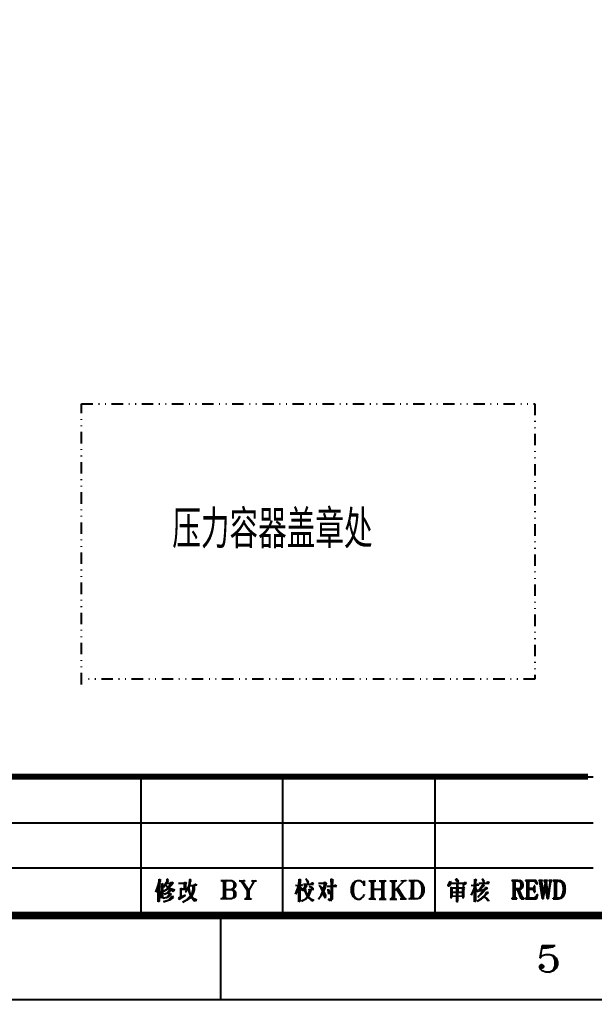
# Model space of a CAD drawing. Extents: x 0 to 594, y 0 to 841.
# Drawn here: x 327.6 to 402.9, y 0 to 128.5 of the extents above; entities that cross this region are included whole.
import ezdxf

# ---------------------------------------------------------------- set-up
doc = ezdxf.new("R2010")
doc.units = 0
doc.header["$LTSCALE"] = 3
doc.header["$MEASUREMENT"] = 0
doc.linetypes.add('DIVIDE', pattern=[1.25, 0.5, -0.25, 0, -0.25, 0, -0.25])
doc.layers.get('0').update_dxf_attribs({"linetype": 'CONTINUOUS'})
doc.layers.add('6', color=6, linetype='DIVIDE')
doc.layers.add('BORDER', color=7, linetype='CONTINUOUS')
doc.styles.add('HZTXT', font='romans', dxfattribs={"width": 0.75, "bigfont": 'HZTXT'})

msp = doc.modelspace()

# ---------------------------------------------------------------- linework, layer by layer
at = {"layer": '6'}
for p, q in [((335.734, 78.099), (395.146, 78.099)), ((335.734, 41.298), (335.734, 78.099)), ((395.146, 78.099), (395.146, 41.992)), ((395.146, 41.992), (336.081, 41.992))]:
    msp.add_line(p, q, dxfattribs=at)
at = {"layer": 'BORDER', "color": 122}
for p, q in [((225.319, 29.47), (402.1, 29.47)), ((402.1, 29.428), (225.997, 29.428)), ((225.997, 29.174), (402.354, 29.174)), ((402.1, 29.174), (225.997, 29.174)), ((225.997, 29.174), (402.1, 29.174)), ((225.997, 29.174), (402.1, 29.174)), ((402.1, 29.174), (225.997, 29.174)), ((225.997, 29.174), (402.777, 29.174)), ((402.1, 28.919), (225.997, 28.919)), ((343.554, 11.177), (343.554, 29.47)), ((362.1, 11), (362.1, 29.47)), ((382.1, 11), (382.1, 29.47)), ((225.997, 23.161), (402.777, 23.161)), ((402.777, 17.19), (225.997, 17.19)), ((345.79, 14.939), (345.917, 15.504)), ((345.917, 15.504), (345.904, 15.781)), ((345.904, 15.781), (346.142, 15.596)), ((346.012, 15.498), (345.914, 14.942)), ((346.142, 15.596), (346.012, 15.498)), ((346.917, 15.494), (346.798, 15.244)), ((346.933, 15.779), (346.917, 15.494)), ((346.922, 15.246), (347.041, 15.497)), ((347.133, 15.615), (346.933, 15.779)), ((347.041, 15.497), (347.133, 15.615)), ((349.906, 15.619), (349.81, 14.939)), ((349.925, 15.78), (349.906, 15.619)), ((350.125, 15.616), (349.925, 15.78)), ((349.934, 14.941), (350.032, 15.498)), ((350.032, 15.498), (350.125, 15.616)), ((354, 15.576), (355.371, 15.574)), ((354.095, 15.57), (354.345, 15.451)), ((354.219, 15.573), (354.347, 15.327)), ((354.343, 15.575), (354.339, 13.175)), ((354.345, 15.451), (354.353, 15.422)), ((354.44, 15.446), (354.468, 13.272)), ((354.562, 15.572), (354.558, 13.172)), ((354.78, 15.569), (354.564, 15.448)), ((354.564, 15.448), (354.572, 15.419)), ((354.686, 15.575), (354.566, 15.324)), ((355.371, 15.574), (355.717, 15.449)), ((355.371, 15.574), (355.593, 15.447)), ((355.593, 15.447), (355.714, 15.23)), ((355.717, 15.449), (355.806, 15.349)), ((356.4, 15.572), (357.181, 15.566)), ((356.495, 15.567), (356.745, 15.448)), ((356.619, 15.569), (357.424, 14.323)), ((356.743, 15.572), (357.519, 14.318)), ((356.745, 15.448), (356.753, 15.419)), ((356.838, 15.566), (357.643, 14.32)), ((357.086, 15.571), (356.84, 15.442)), ((356.84, 15.442), (356.848, 15.413)), ((357.181, 15.566), (357.189, 15.537)), ((358.336, 15.443), (357.643, 14.32)), ((357.991, 15.567), (358.677, 15.566)), ((358.115, 15.57), (358.336, 15.443)), ((358.553, 15.564), (358.336, 15.443)), ((358.336, 15.443), (358.344, 15.414)), ((358.336, 15.443), (358.344, 15.414)), ((358.677, 15.566), (358.684, 15.537)), ((364.234, 14.954), (364.261, 15.771)), ((364.261, 15.771), (364.49, 15.615)), ((364.369, 15.489), (364.358, 14.956)), ((364.49, 15.615), (364.369, 15.489)), ((365.456, 15.503), (365.129, 15.789)), ((365.129, 15.789), (365.371, 15.356)), ((365.466, 15.35), (365.456, 15.503)), ((368.475, 14.826), (368.463, 15.789)), ((368.463, 15.789), (368.7, 15.604)), ((368.608, 15.485), (368.599, 14.828)), ((368.7, 15.604), (368.608, 15.485)), ((371.549, 15.441), (371.327, 15.225)), ((371.673, 15.444), (371.425, 15.096)), ((371.89, 15.565), (371.549, 15.441)), ((371.89, 15.565), (371.673, 15.444)), ((372.232, 15.564), (371.89, 15.565)), ((372.446, 15.466), (372.232, 15.564)), ((372.699, 15.223), (372.446, 15.466)), ((372.699, 15.223), (372.794, 15.561)), ((372.794, 15.561), (372.793, 14.875)), ((373.385, 15.565), (374.29, 15.561)), ((373.48, 15.56), (373.723, 15.47)), ((373.604, 15.562), (373.725, 15.346)), ((373.723, 15.47), (373.731, 15.44)), ((373.728, 15.564), (373.724, 13.164)), ((373.818, 15.464), (373.817, 13.283)), ((374.166, 15.559), (373.942, 15.467)), ((373.942, 15.467), (373.949, 15.438)), ((373.947, 15.562), (373.943, 13.161)), ((374.071, 15.564), (373.944, 15.343)), ((374.29, 15.561), (374.298, 15.532)), ((374.757, 15.563), (375.662, 15.559)), ((374.852, 15.557), (375.094, 15.467)), ((374.976, 15.56), (375.097, 15.343)), ((375.094, 15.467), (375.102, 15.438)), ((375.1, 15.562), (375.096, 13.162)), ((375.189, 15.462), (375.189, 13.281)), ((375.538, 15.556), (375.313, 15.464)), ((375.313, 15.464), (375.321, 15.435)), ((375.319, 15.559), (375.315, 13.159)), ((375.443, 15.562), (375.316, 15.34)), ((375.662, 15.559), (375.669, 15.53)), ((376.129, 15.561), (377.033, 15.557)), ((376.223, 15.555), (376.466, 15.465)), ((376.347, 15.558), (376.468, 15.341)), ((376.466, 15.465), (376.474, 15.436)), ((376.471, 15.56), (376.468, 13.16)), ((376.561, 15.46), (376.56, 13.278)), ((376.909, 15.554), (376.685, 15.462)), ((376.685, 15.462), (376.693, 15.433)), ((376.814, 15.56), (376.687, 15.338)), ((376.69, 15.557), (376.687, 13.157)), ((377.933, 15.458), (376.688, 14.186)), ((377.033, 15.557), (377.041, 15.528)), ((377.595, 15.553), (378.273, 15.581)), ((377.843, 15.558), (377.933, 15.458)), ((378.178, 15.587), (377.933, 15.458)), ((377.933, 15.458), (377.941, 15.429)), ((377.933, 15.458), (377.941, 15.429)), ((378.273, 15.581), (378.281, 15.552)), ((378.616, 15.581), (379.769, 15.582)), ((378.74, 15.583), (378.961, 15.456)), ((378.864, 15.586), (378.964, 15.332)), ((378.959, 15.58), (378.955, 13.18)), ((378.961, 15.456), (378.969, 15.427)), ((379.085, 15.459), (379.085, 13.277)), ((379.207, 15.585), (379.203, 13.185)), ((379.426, 15.582), (379.209, 15.461)), ((379.209, 15.461), (379.217, 15.432)), ((379.302, 15.58), (379.212, 15.337)), ((379.769, 15.582), (380.114, 15.457)), ((379.769, 15.582), (379.99, 15.455)), ((379.99, 15.455), (380.238, 15.117)), ((380.114, 15.457), (380.33, 15.235)), ((383.801, 14.961), (384.031, 15.491)), ((384.031, 15.491), (384.131, 15.237)), ((384.792, 15.79), (384.916, 15.793)), ((384.899, 15.508), (384.792, 15.79)), ((385.034, 15.357), (384.899, 15.508)), ((384.916, 15.793), (385.147, 15.513)), ((385.147, 15.513), (385.034, 15.357)), ((385.147, 15.513), (385.155, 15.484)), ((387.238, 14.584), (387.258, 15.773)), ((387.258, 15.773), (387.487, 15.617)), ((387.366, 15.491), (387.354, 14.958)), ((387.487, 15.617), (387.366, 15.491)), ((388.481, 15.513), (388.25, 15.793)), ((388.25, 15.793), (388.365, 15.482)), ((388.365, 15.482), (388.463, 15.352)), ((388.463, 15.352), (388.481, 15.513)), ((392.929, 15.612), (392.136, 15.612)), ((392.136, 15.528), (392.929, 15.612)), ((392.136, 15.528), (392.929, 15.612)), ((392.136, 15.612), (392.136, 15.528)), ((393.096, 15.601), (392.136, 15.528)), ((392.136, 15.528), (393.096, 15.601)), ((393.244, 15.57), (392.136, 15.528)), ((393.244, 15.57), (392.136, 15.528)), ((392.136, 15.528), (392.842, 15.528)), ((392.689, 15.528), (392.22, 15.528)), ((392.22, 15.528), (392.304, 15.497)), ((392.304, 15.497), (392.689, 15.528)), ((392.304, 15.497), (392.689, 15.528)), ((392.588, 15.497), (392.304, 15.497)), ((392.304, 15.497), (392.56, 15.414)), ((392.588, 15.497), (392.304, 15.497)), ((392.304, 15.497), (392.56, 15.414)), ((392.334, 15.414), (392.304, 15.497)), ((392.56, 15.414), (392.588, 15.497)), ((392.689, 15.528), (392.588, 15.497)), ((393.244, 15.57), (392.842, 15.528)), ((392.842, 15.528), (393.244, 15.57)), ((392.842, 15.528), (393.369, 15.514)), ((393.369, 15.514), (392.842, 15.528)), ((392.842, 15.528), (392.979, 15.517)), ((392.929, 15.612), (393.096, 15.601)), ((392.979, 15.517), (393.369, 15.514)), ((393.118, 15.475), (392.979, 15.517)), ((392.979, 15.517), (393.369, 15.514)), ((393.096, 15.601), (393.244, 15.57)), ((393.369, 15.514), (393.118, 15.475)), ((393.369, 15.514), (393.118, 15.475)), ((393.118, 15.475), (393.439, 15.47)), ((393.227, 15.4), (393.118, 15.475)), ((393.118, 15.475), (393.439, 15.47)), ((393.439, 15.47), (393.227, 15.4)), ((393.439, 15.47), (393.227, 15.4)), ((393.369, 15.514), (393.244, 15.57)), ((393.439, 15.47), (393.369, 15.514)), ((393.529, 15.369), (393.439, 15.47)), ((393.933, 15.612), (393.933, 15.528)), ((395.322, 15.612), (393.933, 15.612)), ((393.933, 15.528), (395.322, 15.612)), ((395.322, 15.612), (393.933, 15.528)), ((393.933, 15.528), (394.006, 15.528)), ((395.322, 15.612), (394.006, 15.528)), ((394.006, 15.528), (395.322, 15.612)), ((394.006, 15.528), (394.485, 15.528)), ((394.103, 15.497), (394.006, 15.528)), ((394.006, 15.528), (394.485, 15.528)), ((394.485, 15.528), (394.103, 15.497)), ((394.485, 15.528), (394.103, 15.497)), ((394.103, 15.497), (394.402, 15.497)), ((394.131, 15.414), (394.103, 15.497)), ((394.103, 15.497), (394.402, 15.497)), ((394.402, 15.497), (394.131, 15.414)), ((394.131, 15.414), (394.402, 15.497)), ((394.402, 15.497), (394.36, 15.414)), ((394.402, 15.497), (394.485, 15.528)), ((395.322, 15.612), (394.485, 15.528)), ((394.485, 15.528), (395.322, 15.612)), ((394.485, 15.528), (394.884, 15.528)), ((395.322, 15.612), (394.884, 15.528)), ((394.884, 15.528), (395.322, 15.612)), ((394.884, 15.528), (394.893, 15.525)), ((395.322, 15.612), (394.893, 15.525)), ((394.893, 15.525), (395.322, 15.612)), ((394.893, 15.525), (395.035, 15.5)), ((395.322, 15.612), (395.035, 15.5)), ((395.035, 15.5), (395.322, 15.612)), ((395.035, 15.5), (395.166, 15.428)), ((395.322, 15.612), (395.166, 15.428)), ((395.166, 15.428), (395.322, 15.612)), ((395.166, 15.428), (395.479, 15.129)), ((395.479, 15.129), (395.166, 15.428)), ((395.166, 15.428), (395.233, 15.361)), ((395.479, 15.129), (395.322, 15.612)), ((396.159, 15.612), (395.663, 15.612)), ((395.663, 15.528), (396.159, 15.612)), ((396.159, 15.612), (395.663, 15.528)), ((395.663, 15.612), (395.663, 15.528)), ((395.663, 15.528), (395.718, 15.528)), ((396.159, 15.612), (395.718, 15.528)), ((395.718, 15.528), (396.159, 15.612)), ((395.718, 15.528), (396.159, 15.528)), ((395.718, 15.528), (396.115, 15.528)), ((396.115, 15.528), (395.718, 15.528)), ((395.718, 15.528), (396.159, 15.528)), ((395.791, 15.497), (395.718, 15.528)), ((396.115, 15.528), (395.791, 15.497)), ((396.115, 15.528), (395.791, 15.497)), ((395.791, 15.497), (396.031, 15.497)), ((395.791, 15.497), (396.031, 15.497)), ((395.805, 15.414), (395.791, 15.497)), ((396.031, 15.497), (395.805, 15.414)), ((396.031, 15.497), (395.805, 15.414)), ((396.003, 15.414), (396.031, 15.497)), ((396.031, 15.497), (396.115, 15.528)), ((396.159, 15.528), (396.115, 15.528)), ((396.159, 15.528), (396.159, 15.612)), ((396.313, 15.612), (396.313, 15.528)), ((396.795, 15.612), (396.313, 15.612)), ((396.313, 15.528), (396.795, 15.612)), ((396.795, 15.612), (396.313, 15.528)), ((396.313, 15.528), (396.357, 15.528)), ((396.795, 15.612), (396.357, 15.528)), ((396.357, 15.528), (396.795, 15.612)), ((396.357, 15.528), (396.795, 15.528)), ((396.427, 15.497), (396.357, 15.528)), ((396.357, 15.528), (396.753, 15.528)), ((396.753, 15.528), (396.357, 15.528)), ((396.357, 15.528), (396.795, 15.528)), ((396.753, 15.528), (396.427, 15.497)), ((396.753, 15.528), (396.427, 15.497)), ((396.427, 15.497), (396.681, 15.497)), ((396.455, 15.414), (396.427, 15.497)), ((396.427, 15.497), (396.681, 15.497)), ((396.681, 15.497), (396.455, 15.414)), ((396.455, 15.414), (396.681, 15.497)), ((396.681, 15.497), (396.653, 15.414)), ((396.681, 15.497), (396.753, 15.528)), ((396.795, 15.528), (396.753, 15.528)), ((396.795, 15.528), (396.795, 15.612)), ((397.42, 15.612), (396.993, 15.612)), ((396.993, 15.528), (397.42, 15.612)), ((397.42, 15.612), (396.993, 15.528)), ((396.993, 15.612), (396.993, 15.528)), ((396.993, 15.528), (397.035, 15.528)), ((397.42, 15.612), (397.035, 15.528)), ((397.035, 15.528), (397.42, 15.612)), ((397.035, 15.528), (397.42, 15.528)), ((397.035, 15.528), (397.362, 15.528)), ((397.362, 15.528), (397.035, 15.528)), ((397.035, 15.528), (397.42, 15.528)), ((397.122, 15.497), (397.035, 15.528)), ((397.362, 15.528), (397.122, 15.497)), ((397.362, 15.528), (397.122, 15.497)), ((397.122, 15.497), (397.306, 15.497)), ((397.122, 15.497), (397.306, 15.497)), ((397.15, 15.386), (397.122, 15.497)), ((397.306, 15.497), (397.15, 15.386)), ((397.15, 15.386), (397.306, 15.497)), ((397.306, 15.497), (397.25, 15.4)), ((397.306, 15.497), (397.362, 15.528)), ((397.42, 15.528), (397.362, 15.528)), ((397.42, 15.528), (397.42, 15.612)), ((397.546, 15.612), (397.546, 15.528)), ((398.185, 15.612), (397.546, 15.612)), ((397.546, 15.528), (398.185, 15.612)), ((397.546, 15.528), (398.185, 15.612)), ((398.341, 15.601), (397.546, 15.528)), ((397.546, 15.528), (398.341, 15.601)), ((398.486, 15.57), (397.546, 15.528)), ((398.486, 15.57), (397.546, 15.528)), ((397.546, 15.528), (398.171, 15.528)), ((397.632, 15.528), (397.716, 15.497)), ((398.171, 15.528), (397.632, 15.528)), ((397.716, 15.497), (398.171, 15.528)), ((397.716, 15.497), (398.171, 15.528)), ((398.028, 15.497), (397.716, 15.497)), ((397.716, 15.497), (397.973, 15.414)), ((398.028, 15.497), (397.716, 15.497)), ((397.973, 15.414), (397.716, 15.497)), ((397.716, 15.497), (397.744, 15.414)), ((397.973, 15.414), (398.028, 15.497)), ((398.171, 15.528), (398.028, 15.497)), ((398.486, 15.57), (398.171, 15.528)), ((398.171, 15.528), (398.486, 15.57)), ((398.171, 15.528), (398.187, 15.525)), ((398.185, 15.612), (398.341, 15.601)), ((398.486, 15.57), (398.187, 15.525)), ((398.187, 15.525), (398.486, 15.57)), ((398.187, 15.525), (398.617, 15.52)), ((398.187, 15.525), (398.617, 15.52)), ((398.341, 15.509), (398.187, 15.525)), ((398.341, 15.601), (398.486, 15.57)), ((398.617, 15.52), (398.341, 15.509)), ((398.617, 15.52), (398.341, 15.509)), ((398.341, 15.509), (398.74, 15.447)), ((398.74, 15.447), (398.341, 15.509)), ((398.341, 15.509), (398.478, 15.464)), ((398.478, 15.464), (398.74, 15.447)), ((398.595, 15.389), (398.478, 15.464)), ((398.478, 15.464), (398.74, 15.447)), ((398.617, 15.52), (398.486, 15.57)), ((398.74, 15.447), (398.595, 15.389)), ((398.74, 15.447), (398.595, 15.389)), ((398.74, 15.447), (398.617, 15.52)), ((398.851, 15.355), (398.74, 15.447)), ((345.914, 14.942), (345.472, 14.043)), ((345.472, 14.043), (345.79, 14.939)), ((345.781, 12.787), (345.79, 14.939)), ((345.79, 14.939), (346.04, 14.82)), ((345.79, 14.939), (345.798, 14.91)), ((346.04, 14.82), (345.911, 14.723)), ((345.911, 14.723), (345.911, 12.884)), ((346.238, 13.285), (346.244, 15.218)), ((346.244, 15.218), (346.457, 15.12)), ((346.244, 15.218), (346.252, 15.189)), ((346.457, 15.12), (346.352, 14.936)), ((346.352, 14.936), (346.368, 13.382)), ((346.469, 14.158), (347.045, 14.563)), ((347.14, 14.558), (346.469, 14.158)), ((346.473, 14.719), (346.922, 15.246)), ((346.798, 15.244), (346.473, 14.719)), ((347.264, 14.56), (346.819, 14.938)), ((346.819, 14.938), (347.14, 14.558)), ((346.922, 15.246), (347.36, 15.24)), ((346.933, 13.941), (347.261, 14.341)), ((347.366, 14.183), (347.028, 13.935)), ((347.045, 14.563), (347.484, 15.243)), ((347.732, 15.248), (347.14, 14.558)), ((347.14, 14.558), (347.575, 14.333)), ((347.261, 14.341), (347.366, 14.183)), ((347.261, 14.341), (347.269, 14.312)), ((347.572, 14.457), (347.264, 14.56)), ((347.36, 15.24), (347.489, 15.338)), ((347.484, 15.243), (347.36, 15.24)), ((347.36, 15.24), (347.368, 15.211)), ((347.489, 15.338), (347.576, 15.361)), ((347.947, 14.34), (347.572, 14.457)), ((347.575, 14.333), (347.717, 14.153)), ((347.576, 15.361), (347.732, 15.248)), ((347.717, 14.153), (347.947, 14.34)), ((348.454, 15.226), (349.14, 15.225)), ((348.791, 14.444), (348.693, 14.574)), ((348.693, 14.574), (348.702, 13.392)), ((349.229, 14.438), (348.791, 14.444)), ((348.797, 13.386), (348.791, 14.444)), ((348.791, 14.444), (349.229, 14.438)), ((349.14, 15.225), (349.233, 15.343)), ((349.235, 15.219), (349.14, 15.225)), ((349.14, 15.225), (349.148, 15.195)), ((349.353, 14.441), (349.223, 14.343)), ((349.223, 14.343), (349.229, 14.438)), ((349.229, 14.438), (349.235, 15.219)), ((349.233, 15.343), (349.357, 15.346)), ((349.354, 15.127), (349.353, 14.441)), ((349.483, 15.224), (349.354, 15.127)), ((349.357, 15.346), (349.483, 15.224)), ((349.81, 14.939), (349.368, 14.04)), ((349.368, 14.04), (349.725, 14.448)), ((349.725, 14.448), (349.934, 14.941)), ((349.82, 14.443), (349.803, 14.158)), ((349.803, 14.158), (349.935, 13.788)), ((349.922, 14.065), (349.804, 14.844)), ((349.804, 14.844), (349.82, 14.443)), ((349.934, 14.941), (350.496, 14.938)), ((350.238, 13.933), (350.374, 14.468)), ((350.5, 14.347), (350.362, 13.935)), ((350.374, 14.468), (350.372, 14.935)), ((350.372, 14.935), (350.38, 14.906)), ((350.496, 14.938), (350.572, 15.114)), ((350.831, 14.966), (350.496, 14.938)), ((350.496, 14.938), (350.5, 14.347)), ((350.572, 15.114), (350.725, 15.125)), ((350.725, 15.125), (350.831, 14.966)), ((354.347, 15.327), (354.355, 15.298)), ((354.562, 14.42), (355.372, 14.421)), ((354.566, 15.324), (354.574, 15.295)), ((355.713, 14.545), (355.372, 14.421)), ((355.589, 14.542), (355.372, 14.421)), ((355.372, 14.421), (355.38, 14.392)), ((355.372, 14.421), (355.38, 14.392)), ((355.372, 14.421), (355.71, 14.326)), ((355.372, 14.421), (355.586, 14.323)), ((355.586, 14.323), (355.715, 14.078)), ((355.716, 14.763), (355.589, 14.542)), ((355.808, 14.882), (355.71, 14.669)), ((355.71, 14.669), (355.718, 14.64)), ((355.71, 14.326), (355.807, 14.196)), ((355.712, 14.202), (355.804, 13.977)), ((355.805, 14.663), (355.713, 14.545)), ((355.714, 15.23), (355.716, 14.763)), ((355.719, 15.325), (355.811, 15.101)), ((355.932, 14.884), (355.805, 14.663)), ((355.806, 15.349), (355.935, 15.103)), ((355.807, 14.196), (355.928, 13.98)), ((355.811, 15.101), (355.808, 14.882)), ((355.935, 15.103), (355.932, 14.884)), ((357.424, 14.323), (357.425, 13.17)), ((357.519, 14.318), (357.547, 13.297)), ((357.643, 14.32), (357.644, 13.167)), ((357.643, 14.32), (357.651, 14.291)), ((363.796, 14.96), (364.234, 14.954)), ((363.797, 13.807), (364.234, 14.954)), ((364.238, 14.706), (363.797, 13.807)), ((364.233, 12.772), (364.234, 14.954)), ((364.234, 14.954), (364.238, 14.706)), ((364.234, 14.954), (364.241, 14.925)), ((364.362, 14.708), (364.354, 12.899)), ((364.358, 14.956), (364.482, 14.959)), ((364.7, 14.956), (364.358, 14.956)), ((364.358, 14.956), (364.362, 14.708)), ((364.362, 14.708), (364.681, 14.452)), ((364.589, 14.333), (364.362, 14.708)), ((364.482, 14.959), (364.566, 15.106)), ((364.566, 15.106), (364.7, 14.956)), ((364.681, 14.452), (364.589, 14.333)), ((365.051, 14.583), (364.694, 14.175)), ((364.694, 14.175), (364.898, 14.573)), ((364.814, 15.111), (366.149, 15.13)), ((364.898, 14.573), (365.046, 14.831)), ((365.037, 14.174), (365.051, 14.583)), ((365.373, 13.393), (365.037, 14.174)), ((365.043, 14.955), (365.265, 14.828)), ((365.046, 14.831), (365.043, 14.955)), ((365.043, 14.955), (365.051, 14.926)), ((365.265, 14.828), (365.051, 14.583)), ((365.051, 14.583), (365.134, 14.045)), ((365.371, 15.356), (365.374, 15.232)), ((365.374, 15.232), (365.466, 15.35)), ((365.374, 15.232), (365.381, 15.203)), ((365.392, 13.554), (365.599, 14.171)), ((365.723, 14.173), (365.487, 13.548)), ((365.579, 14.82), (365.703, 14.822)), ((365.821, 14.73), (365.579, 14.82)), ((365.579, 14.82), (365.587, 14.791)), ((365.599, 14.171), (365.586, 14.448)), ((365.586, 14.448), (365.836, 14.329)), ((365.703, 14.822), (365.916, 14.724)), ((365.836, 14.329), (365.723, 14.173)), ((366.055, 14.326), (365.821, 14.73)), ((365.935, 15.228), (365.843, 15.11)), ((365.843, 15.11), (365.851, 15.08)), ((365.916, 14.724), (366.05, 14.574)), ((366.059, 15.231), (365.935, 15.228)), ((366.05, 14.574), (366.055, 14.326)), ((366.149, 15.13), (366.059, 15.231)), ((366.803, 15.245), (367.489, 15.244)), ((366.882, 14.955), (367.135, 14.712)), ((367.137, 14.588), (366.882, 14.955)), ((366.882, 14.955), (366.89, 14.926)), ((367.133, 13.683), (367.371, 14.184)), ((367.135, 14.712), (367.361, 14.337)), ((367.578, 14.458), (367.136, 13.559)), ((367.371, 14.184), (367.137, 14.588)), ((367.361, 14.337), (367.566, 13.925)), ((367.371, 14.184), (367.568, 14.954)), ((367.474, 13.807), (367.371, 14.184)), ((367.489, 15.244), (367.582, 15.363)), ((367.584, 15.239), (367.489, 15.244)), ((367.489, 15.244), (367.497, 15.215)), ((367.568, 14.954), (367.584, 15.239)), ((367.694, 14.832), (367.578, 14.458)), ((367.582, 15.363), (367.677, 15.357)), ((367.677, 15.357), (367.803, 15.236)), ((367.803, 15.236), (367.694, 14.832)), ((367.913, 14.829), (368.475, 14.826)), ((368.044, 14.46), (368.25, 14.048)), ((368.047, 14.336), (368.044, 14.46)), ((368.044, 14.46), (368.052, 14.431)), ((368.131, 13.798), (368.047, 14.336)), ((368.457, 13.169), (368.475, 14.826)), ((368.475, 14.826), (368.483, 14.797)), ((368.599, 14.828), (368.589, 13.143)), ((368.599, 14.828), (369.161, 14.825)), ((368.818, 14.825), (368.599, 14.828)), ((368.91, 14.944), (368.818, 14.825)), ((369.063, 14.954), (368.91, 14.944)), ((369.161, 14.825), (369.063, 14.954)), ((371.2, 15.004), (371.076, 14.658)), ((371.076, 14.658), (371.08, 14.068)), ((371.327, 15.225), (371.2, 15.004)), ((371.324, 15.006), (371.2, 14.661)), ((371.2, 14.661), (371.204, 14.07)), ((371.422, 15.22), (371.324, 15.006)), ((371.425, 15.096), (371.324, 14.663)), ((371.324, 14.663), (371.328, 14.072)), ((372.793, 14.875), (372.699, 15.223)), ((373.725, 15.346), (373.733, 15.317)), ((373.94, 14.438), (375.093, 14.439)), ((373.944, 15.343), (373.952, 15.314)), ((375.093, 14.439), (375.101, 14.41)), ((375.097, 15.343), (375.105, 15.314)), ((375.316, 15.34), (375.324, 15.311)), ((376.468, 15.341), (376.476, 15.312)), ((376.687, 15.338), (376.695, 15.309)), ((376.688, 14.186), (376.696, 14.157)), ((377.026, 14.433), (377.832, 13.187)), ((377.15, 14.436), (377.927, 13.181)), ((377.153, 14.655), (378.051, 13.184)), ((378.964, 15.332), (378.972, 15.303)), ((379.212, 15.337), (379.22, 15.308)), ((380.235, 15.241), (380.335, 14.987)), ((380.238, 15.117), (380.334, 14.644)), ((380.33, 15.235), (380.459, 14.99)), ((380.334, 14.644), (380.331, 14.083)), ((380.335, 14.987), (380.458, 14.647)), ((380.458, 14.647), (380.455, 14.085)), ((380.459, 14.99), (380.582, 14.649)), ((380.582, 14.649), (380.579, 14.087)), ((383.804, 14.837), (383.801, 14.961)), ((383.898, 14.832), (383.804, 14.837)), ((384.02, 14.958), (383.898, 14.832)), ((384.131, 15.237), (384.02, 14.958)), ((384.246, 14.583), (384.12, 14.705)), ((384.12, 14.705), (384.134, 13.275)), ((384.131, 15.237), (385.817, 15.227)), ((384.246, 14.583), (384.245, 13.554)), ((384.903, 14.574), (384.246, 14.583)), ((384.903, 14.574), (384.894, 13.574)), ((384.907, 15.136), (384.903, 14.574)), ((384.921, 14.049), (384.903, 14.574)), ((385.049, 14.956), (384.907, 15.136)), ((385.056, 14.585), (385.045, 14.052)), ((385.144, 14.951), (385.049, 14.956)), ((385.051, 14.832), (385.144, 14.951)), ((385.056, 14.585), (385.051, 14.832)), ((385.055, 13.556), (385.056, 14.585)), ((385.589, 14.573), (385.056, 14.585)), ((385.703, 14.729), (385.589, 14.573)), ((385.713, 14.576), (385.589, 14.573)), ((385.589, 14.573), (385.597, 14.544)), ((385.827, 14.731), (385.703, 14.729)), ((385.703, 13.576), (385.713, 14.576)), ((386.16, 15.226), (385.706, 14.948)), ((385.706, 14.948), (385.912, 15.222)), ((385.817, 15.227), (385.909, 15.346)), ((385.912, 15.222), (385.817, 15.227)), ((385.817, 15.227), (385.825, 15.198)), ((385.817, 13.388), (385.839, 14.454)), ((385.932, 14.573), (385.827, 14.731)), ((385.839, 14.454), (385.932, 14.573)), ((385.909, 15.346), (386.062, 15.356)), ((386.062, 15.356), (386.16, 15.226)), ((386.792, 14.962), (387.23, 14.956)), ((387.034, 14.186), (386.796, 13.685)), ((387.235, 14.708), (387.034, 14.186)), ((387.036, 14.062), (387.238, 14.584)), ((387.23, 14.956), (387.235, 14.708)), ((387.23, 12.774), (387.23, 14.956)), ((387.23, 14.956), (387.238, 14.927)), ((387.362, 14.586), (387.351, 12.901)), ((387.354, 14.958), (387.478, 14.961)), ((387.821, 14.96), (387.354, 14.958)), ((387.354, 14.958), (387.362, 14.586)), ((387.362, 14.586), (387.691, 14.177)), ((387.567, 14.174), (387.362, 14.586)), ((387.478, 14.961), (387.563, 15.108)), ((387.563, 15.108), (387.687, 15.111)), ((387.693, 14.053), (387.567, 14.174)), ((387.684, 13.396), (388.453, 14.353)), ((387.687, 15.111), (387.821, 14.96)), ((387.691, 14.177), (387.693, 14.053)), ((387.804, 14.332), (388.373, 15.11)), ((387.91, 14.174), (387.804, 14.332)), ((387.808, 15.237), (389.151, 15.227)), ((388.478, 14.951), (387.899, 14.327)), ((387.899, 14.327), (388.453, 14.353)), ((388.453, 14.353), (387.91, 14.174)), ((388.707, 14.452), (388.257, 13.925)), ((388.373, 15.11), (388.478, 14.951)), ((388.373, 15.11), (388.381, 15.081)), ((388.453, 14.353), (388.704, 14.576)), ((388.463, 15.352), (388.471, 15.323)), ((388.704, 14.576), (388.694, 14.729)), ((388.694, 14.729), (388.923, 14.573)), ((388.923, 14.573), (388.707, 14.452)), ((388.93, 15.354), (388.837, 15.236)), ((388.837, 15.236), (388.845, 15.207)), ((389.054, 15.357), (388.93, 15.354)), ((389.151, 15.227), (389.054, 15.357)), ((392.56, 15.414), (392.334, 15.414)), ((392.334, 15.414), (392.56, 14.493)), ((392.56, 15.414), (392.334, 15.414)), ((392.334, 15.414), (392.56, 14.493)), ((392.334, 13.386), (392.334, 15.414)), ((392.56, 14.493), (392.334, 13.386)), ((392.334, 13.386), (392.56, 14.493)), ((392.56, 14.407), (392.334, 13.386)), ((392.56, 14.407), (392.334, 13.386)), ((392.56, 14.493), (392.56, 15.414)), ((392.56, 14.493), (392.56, 14.407)), ((392.56, 14.407), (392.56, 14.493)), ((392.56, 14.493), (393.202, 14.446)), ((392.56, 14.493), (393.202, 14.446)), ((392.873, 14.493), (392.56, 14.493)), ((392.873, 14.493), (392.56, 14.493)), ((392.56, 14.493), (392.873, 14.493)), ((392.56, 14.493), (392.56, 14.493)), ((393.202, 14.446), (392.56, 14.407)), ((392.56, 14.407), (393.202, 14.446)), ((393.099, 14.421), (392.56, 14.407)), ((392.56, 14.407), (393.099, 14.421)), ((392.856, 14.407), (392.56, 14.407)), ((392.56, 13.386), (392.56, 14.407)), ((393.099, 14.421), (392.856, 14.407)), ((393.099, 14.421), (392.856, 14.407)), ((393.353, 13.188), (392.856, 14.407)), ((392.856, 14.407), (393.523, 13.372)), ((392.856, 14.407), (393.523, 13.372)), ((392.873, 14.493), (393.021, 14.513)), ((393.333, 14.51), (392.873, 14.493)), ((393.333, 14.51), (392.873, 14.493)), ((392.873, 14.493), (393.202, 14.446)), ((393.202, 14.446), (392.873, 14.493)), ((393.152, 14.571), (393.021, 14.513)), ((393.021, 14.513), (393.333, 14.51)), ((393.021, 14.513), (393.333, 14.51)), ((393.202, 14.446), (393.099, 14.421)), ((393.523, 13.372), (393.099, 14.421)), ((393.152, 14.571), (393.21, 14.619)), ((393.453, 14.605), (393.152, 14.571)), ((393.453, 14.605), (393.152, 14.571)), ((393.152, 14.571), (393.333, 14.51)), ((393.333, 14.51), (393.152, 14.571)), ((393.202, 14.446), (393.333, 14.51)), ((393.21, 14.619), (393.291, 14.722)), ((393.475, 14.63), (393.21, 14.619)), ((393.475, 14.63), (393.21, 14.619)), ((393.21, 14.619), (393.453, 14.605)), ((393.21, 14.619), (393.453, 14.605)), ((393.289, 15.311), (393.227, 15.4)), ((393.227, 15.4), (393.529, 15.369)), ((393.227, 15.4), (393.529, 15.369)), ((393.529, 15.369), (393.289, 15.311)), ((393.529, 15.369), (393.289, 15.311)), ((393.336, 15.177), (393.289, 15.311)), ((393.289, 15.311), (393.584, 15.241)), ((393.289, 15.311), (393.584, 15.241)), ((393.291, 14.722), (393.339, 14.856)), ((393.548, 14.744), (393.291, 14.722)), ((393.548, 14.744), (393.291, 14.722)), ((393.291, 14.722), (393.475, 14.63)), ((393.291, 14.722), (393.475, 14.63)), ((393.333, 14.51), (393.453, 14.605)), ((393.584, 15.241), (393.336, 15.177)), ((393.584, 15.241), (393.336, 15.177)), ((393.353, 15.018), (393.336, 15.177)), ((393.336, 15.177), (393.607, 15.085)), ((393.336, 15.177), (393.607, 15.085)), ((393.339, 14.856), (393.353, 15.018)), ((393.593, 14.884), (393.339, 14.856)), ((393.593, 14.884), (393.339, 14.856)), ((393.339, 14.856), (393.548, 14.744)), ((393.339, 14.856), (393.548, 14.744)), ((393.607, 15.085), (393.353, 15.018)), ((393.353, 15.018), (393.607, 15.085)), ((393.609, 15.046), (393.353, 15.018)), ((393.609, 15.046), (393.353, 15.018)), ((393.353, 15.018), (393.593, 14.884)), ((393.353, 15.018), (393.593, 14.884)), ((393.453, 14.605), (393.475, 14.63)), ((393.475, 14.63), (393.548, 14.744)), ((393.584, 15.241), (393.529, 15.369)), ((393.548, 14.744), (393.593, 14.884)), ((393.607, 15.085), (393.584, 15.241)), ((393.593, 14.884), (393.609, 15.046)), ((393.607, 15.085), (393.609, 15.046)), ((394.36, 15.414), (394.131, 15.414)), ((394.131, 15.414), (394.36, 14.535)), ((394.36, 15.414), (394.131, 15.414)), ((394.131, 13.386), (394.131, 15.414)), ((394.131, 15.414), (394.36, 14.535)), ((394.36, 14.535), (394.131, 13.386)), ((394.131, 13.386), (394.36, 14.535)), ((394.36, 14.449), (394.131, 13.386)), ((394.36, 14.449), (394.131, 13.386)), ((394.36, 14.535), (394.36, 15.414)), ((394.36, 14.535), (394.36, 14.449)), ((394.36, 14.535), (394.36, 14.449)), ((394.77, 14.535), (394.36, 14.535)), ((394.36, 14.449), (394.77, 14.535)), ((394.77, 14.535), (394.36, 14.449)), ((394.36, 14.449), (394.77, 14.449)), ((394.36, 13.386), (394.36, 14.449)), ((394.923, 14.563), (394.77, 14.535)), ((394.77, 14.535), (394.982, 14.365)), ((394.982, 14.365), (394.77, 14.535)), ((394.77, 14.535), (394.868, 14.437)), ((394.868, 14.437), (394.77, 14.535)), ((394.77, 14.535), (394.77, 14.449)), ((394.77, 14.449), (394.77, 14.535)), ((394.77, 14.449), (394.868, 14.437)), ((394.868, 14.437), (394.982, 14.365)), ((394.982, 14.605), (394.923, 14.563)), ((394.923, 14.563), (395.124, 14.08)), ((395.124, 14.08), (394.923, 14.563)), ((394.923, 14.563), (394.982, 14.365)), ((394.982, 14.365), (394.923, 14.563)), ((395.032, 14.73), (394.982, 14.605)), ((394.982, 14.605), (395.124, 14.08)), ((395.124, 14.08), (394.982, 14.605)), ((394.982, 14.365), (395.124, 14.08)), ((395.124, 14.08), (394.982, 14.365)), ((394.982, 14.365), (395.015, 14.292)), ((395.015, 14.292), (395.124, 14.08)), ((395.124, 14.08), (395.015, 14.292)), ((395.015, 14.292), (395.038, 14.139)), ((395.038, 14.817), (395.032, 14.73)), ((395.032, 14.73), (395.124, 14.08)), ((395.124, 14.08), (395.032, 14.73)), ((395.038, 14.903), (395.038, 14.817)), ((395.124, 14.903), (395.038, 14.903)), ((395.038, 14.817), (395.124, 14.903)), ((395.124, 14.903), (395.038, 14.817)), ((395.038, 14.817), (395.124, 14.08)), ((395.124, 14.08), (395.038, 14.817)), ((395.038, 14.139), (395.124, 14.08)), ((395.124, 14.08), (395.038, 14.139)), ((395.038, 14.139), (395.038, 14.08)), ((395.124, 14.08), (395.124, 14.903)), ((395.233, 15.361), (395.479, 15.129)), ((395.479, 15.129), (395.233, 15.361)), ((395.233, 15.361), (395.322, 15.244)), ((395.322, 15.244), (395.479, 15.129)), ((395.406, 15.101), (395.322, 15.244)), ((395.322, 15.244), (395.479, 15.129)), ((395.479, 15.129), (395.406, 15.101)), ((395.805, 15.414), (396.003, 15.414)), ((396.145, 13.188), (395.805, 15.414)), ((395.805, 15.414), (396.003, 15.414)), ((396.003, 15.414), (396.145, 13.188)), ((396.145, 13.188), (396.003, 15.414)), ((396.003, 15.414), (396.229, 13.882)), ((396.229, 13.188), (396.527, 14.691)), ((396.257, 13.882), (396.497, 15.101)), ((396.527, 14.691), (396.257, 13.882)), ((396.527, 14.691), (396.257, 13.882)), ((396.653, 15.414), (396.455, 15.414)), ((396.455, 15.414), (396.497, 15.101)), ((396.653, 15.414), (396.455, 15.414)), ((396.653, 15.414), (396.497, 15.101)), ((396.497, 15.101), (396.653, 15.414)), ((396.497, 15.101), (396.527, 14.691)), ((396.497, 15.101), (396.527, 14.691)), ((396.653, 15.414), (396.527, 14.691)), ((396.527, 14.691), (396.653, 15.414)), ((396.527, 14.691), (396.555, 14.691)), ((396.653, 15.414), (396.555, 14.691)), ((396.555, 14.691), (396.653, 15.414)), ((396.555, 14.691), (396.851, 13.955)), ((396.781, 13.188), (396.555, 14.691)), ((396.555, 14.691), (396.851, 13.955)), ((396.851, 13.955), (396.653, 15.414)), ((396.865, 13.188), (397.25, 15.4)), ((397.15, 15.386), (396.865, 13.188)), ((396.865, 13.188), (397.15, 15.386)), ((397.15, 15.386), (396.882, 13.955)), ((397.25, 15.4), (397.15, 15.386)), ((397.25, 15.4), (397.15, 15.386)), ((397.744, 15.414), (397.973, 15.414)), ((397.744, 13.386), (397.744, 15.414)), ((397.973, 15.414), (397.744, 13.386)), ((397.744, 15.414), (397.973, 15.414)), ((397.973, 15.414), (397.744, 13.386)), ((397.973, 13.386), (397.973, 15.414)), ((398.595, 15.389), (398.851, 15.355)), ((398.692, 15.285), (398.595, 15.389)), ((398.595, 15.389), (398.851, 15.355)), ((398.851, 15.355), (398.692, 15.285)), ((398.692, 15.285), (398.851, 15.355)), ((398.879, 15.327), (398.692, 15.285)), ((398.879, 15.327), (398.692, 15.285)), ((398.692, 15.285), (398.952, 15.23)), ((398.952, 15.23), (398.692, 15.285)), ((398.692, 15.285), (398.695, 15.283)), ((398.695, 15.283), (398.952, 15.23)), ((398.751, 15.188), (398.695, 15.283)), ((398.695, 15.283), (398.952, 15.23)), ((398.952, 15.23), (398.751, 15.188)), ((398.952, 15.23), (398.751, 15.188)), ((398.751, 15.188), (399.013, 15.118)), ((398.796, 15.073), (398.751, 15.188)), ((398.751, 15.188), (399.013, 15.118)), ((399.013, 15.118), (398.796, 15.073)), ((399.013, 15.118), (398.796, 15.073)), ((398.796, 15.073), (399.063, 14.99)), ((398.832, 14.94), (398.796, 15.073)), ((398.796, 15.073), (399.063, 14.99)), ((399.063, 14.99), (398.832, 14.94)), ((399.063, 14.99), (398.832, 14.94)), ((398.832, 14.94), (399.1, 14.845)), ((398.857, 14.786), (398.832, 14.94)), ((398.832, 14.94), (399.1, 14.845)), ((398.849, 13.971), (398.868, 14.142)), ((398.851, 15.355), (398.879, 15.327)), ((399.1, 14.845), (398.857, 14.786)), ((399.1, 14.845), (398.857, 14.786)), ((398.857, 14.786), (399.122, 14.686)), ((398.874, 14.613), (398.857, 14.786)), ((398.857, 14.786), (399.122, 14.686)), ((398.868, 14.142), (398.876, 14.334)), ((399.128, 14.264), (398.868, 14.142)), ((399.128, 14.264), (398.868, 14.142)), ((398.868, 14.142), (399.111, 14.094)), ((398.868, 14.142), (399.111, 14.094)), ((399.122, 14.686), (398.874, 14.613)), ((399.122, 14.686), (398.874, 14.613)), ((398.874, 14.613), (399.133, 14.51)), ((398.879, 14.421), (398.874, 14.613)), ((398.874, 14.613), (399.133, 14.51)), ((398.879, 14.421), (398.876, 14.334)), ((398.876, 14.334), (399.128, 14.264)), ((398.876, 14.334), (399.128, 14.264)), ((398.952, 15.23), (398.879, 15.327)), ((399.133, 14.51), (398.879, 14.421)), ((398.879, 14.421), (399.133, 14.51)), ((399.133, 14.449), (398.879, 14.421)), ((399.133, 14.449), (398.879, 14.421)), ((398.879, 14.421), (399.128, 14.264)), ((399.128, 14.264), (398.879, 14.421)), ((399.013, 15.118), (398.952, 15.23)), ((399.063, 14.99), (399.013, 15.118)), ((399.1, 14.845), (399.063, 14.99)), ((399.122, 14.686), (399.1, 14.845)), ((399.111, 14.094), (399.128, 14.264)), ((399.133, 14.51), (399.122, 14.686)), ((399.128, 14.264), (399.133, 14.449)), ((399.133, 14.51), (399.133, 14.449)), ((345.911, 12.884), (345.781, 12.787)), ((346.368, 13.382), (346.238, 13.285)), ((347.054, 13.381), (346.457, 13.282)), ((346.457, 13.282), (346.93, 13.379)), ((347.251, 12.998), (346.467, 12.786)), ((346.467, 12.786), (347.127, 12.996)), ((346.571, 13.78), (346.933, 13.941)), ((347.028, 13.935), (346.571, 13.78)), ((346.93, 13.379), (347.371, 13.935)), ((347.505, 13.784), (347.054, 13.381)), ((347.127, 12.996), (347.597, 13.56)), ((347.739, 13.38), (347.251, 12.998)), ((347.371, 13.935), (347.505, 13.784)), ((347.371, 13.935), (347.379, 13.906)), ((347.597, 13.56), (347.739, 13.38)), ((347.597, 13.56), (347.605, 13.531)), ((348.702, 13.392), (348.457, 13.263)), ((348.457, 13.263), (348.546, 13.163)), ((348.546, 13.163), (349.346, 13.66)), ((349.346, 13.66), (348.702, 13.392)), ((348.702, 13.392), (348.797, 13.386)), ((349.028, 12.764), (349.461, 13.006)), ((349.556, 13), (349.028, 12.764)), ((349.461, 13.006), (350.027, 13.564)), ((350.045, 13.382), (349.556, 13)), ((350.122, 13.559), (349.922, 14.065)), ((349.935, 13.788), (350.027, 13.564)), ((350.027, 13.564), (350.238, 13.933)), ((350.027, 13.564), (350.485, 12.909)), ((350.243, 13.685), (350.045, 13.382)), ((350.264, 13.379), (350.122, 13.559)), ((350.362, 13.935), (350.243, 13.685)), ((350.575, 13.152), (350.264, 13.379)), ((350.485, 12.909), (350.833, 13.004)), ((350.833, 13.004), (350.575, 13.152)), ((355.368, 13.173), (353.996, 13.175)), ((353.996, 13.175), (354.004, 13.146)), ((354.344, 13.27), (354.12, 13.178)), ((354.12, 13.178), (354.128, 13.149)), ((354.342, 13.394), (354.215, 13.173)), ((354.215, 13.173), (354.223, 13.143)), ((354.339, 13.175), (354.347, 13.146)), ((354.468, 13.272), (354.476, 13.243)), ((354.558, 13.172), (354.566, 13.143)), ((354.561, 13.391), (354.682, 13.174)), ((354.563, 13.267), (354.806, 13.177)), ((354.682, 13.174), (354.69, 13.145)), ((354.806, 13.177), (354.814, 13.148)), ((355.708, 13.297), (355.368, 13.173)), ((355.584, 13.294), (355.368, 13.173)), ((355.368, 13.173), (355.376, 13.144)), ((355.711, 13.516), (355.584, 13.294)), ((355.838, 13.394), (355.708, 13.297)), ((355.715, 14.078), (355.711, 13.516)), ((355.833, 13.642), (355.714, 13.392)), ((355.714, 13.392), (355.721, 13.363)), ((355.804, 13.977), (355.833, 13.642)), ((355.928, 13.637), (355.838, 13.394)), ((355.928, 13.98), (355.928, 13.637)), ((357.082, 13.171), (357.987, 13.167)), ((357.423, 13.294), (357.206, 13.173)), ((357.206, 13.173), (357.214, 13.144)), ((357.428, 13.389), (357.301, 13.168)), ((357.301, 13.168), (357.309, 13.139)), ((357.425, 13.17), (357.433, 13.141)), ((357.547, 13.297), (357.555, 13.268)), ((357.642, 13.291), (357.892, 13.172)), ((357.644, 13.167), (357.652, 13.138)), ((357.647, 13.386), (357.768, 13.17)), ((357.768, 13.17), (357.776, 13.141)), ((357.892, 13.172), (357.9, 13.143)), ((357.987, 13.167), (357.995, 13.138)), ((364.354, 12.899), (364.233, 12.772)), ((364.573, 12.896), (365.035, 13.146)), ((365.13, 13.14), (364.573, 12.896)), ((365.035, 13.146), (365.392, 13.554)), ((365.487, 13.548), (365.13, 13.14)), ((365.134, 14.045), (365.392, 13.554)), ((365.819, 13.015), (365.373, 13.393)), ((365.392, 13.554), (365.808, 13.168)), ((365.808, 13.168), (366.162, 13.015)), ((365.916, 12.886), (365.819, 13.015)), ((366.162, 13.015), (365.916, 12.886)), ((366.808, 13.159), (367.133, 13.683)), ((367.136, 13.559), (366.808, 13.159)), ((367.584, 13.4), (367.474, 13.807)), ((367.566, 13.925), (367.695, 13.68)), ((367.681, 13.271), (367.584, 13.4)), ((367.695, 13.68), (367.681, 13.271)), ((368.056, 13.154), (368.457, 13.169)), ((368.248, 13.019), (368.056, 13.154)), ((368.252, 13.924), (368.131, 13.798)), ((368.374, 12.898), (368.248, 13.019)), ((368.25, 14.048), (368.252, 13.924)), ((368.589, 13.143), (368.374, 12.898)), ((371.08, 14.068), (371.204, 13.727)), ((371.204, 14.07), (371.327, 13.73)), ((371.204, 13.727), (371.325, 13.511)), ((371.325, 13.511), (371.54, 13.289)), ((371.327, 13.73), (371.419, 13.505)), ((371.328, 14.072), (371.417, 13.629)), ((371.417, 13.629), (371.664, 13.291)), ((371.419, 13.505), (371.427, 13.476)), ((371.54, 13.289), (371.886, 13.164)), ((371.664, 13.291), (371.886, 13.164)), ((371.886, 13.164), (372.229, 13.164)), ((371.886, 13.164), (371.894, 13.135)), ((372.229, 13.164), (372.445, 13.285)), ((372.445, 13.285), (372.696, 13.509)), ((372.696, 13.509), (372.786, 13.751)), ((372.786, 13.751), (372.794, 13.722)), ((373.382, 13.165), (374.286, 13.161)), ((373.722, 13.288), (373.476, 13.159)), ((373.476, 13.159), (373.484, 13.13)), ((373.72, 13.412), (373.6, 13.162)), ((373.6, 13.162), (373.608, 13.133)), ((373.724, 13.164), (373.732, 13.135)), ((373.817, 13.283), (373.825, 13.254)), ((373.938, 13.409), (374.067, 13.164)), ((373.941, 13.285), (374.162, 13.158)), ((373.943, 13.161), (373.951, 13.132)), ((374.067, 13.164), (374.075, 13.134)), ((374.162, 13.158), (374.17, 13.129)), ((374.286, 13.161), (374.294, 13.132)), ((374.753, 13.162), (375.658, 13.158)), ((375.094, 13.286), (374.848, 13.157)), ((374.848, 13.157), (374.856, 13.128)), ((375.091, 13.41), (374.972, 13.16)), ((374.972, 13.16), (374.98, 13.13)), ((375.096, 13.162), (375.104, 13.133)), ((375.189, 13.281), (375.196, 13.252)), ((375.31, 13.407), (375.439, 13.161)), ((375.313, 13.283), (375.534, 13.156)), ((375.315, 13.159), (375.323, 13.13)), ((375.439, 13.161), (375.447, 13.132)), ((375.534, 13.156), (375.542, 13.127)), ((375.658, 13.158), (375.666, 13.129)), ((376.125, 13.16), (377.03, 13.156)), ((376.465, 13.284), (376.22, 13.155)), ((376.22, 13.155), (376.228, 13.126)), ((376.463, 13.408), (376.344, 13.157)), ((376.344, 13.157), (376.352, 13.128)), ((376.468, 13.16), (376.476, 13.131)), ((376.56, 13.278), (376.568, 13.249)), ((376.682, 13.405), (376.811, 13.159)), ((376.684, 13.281), (376.906, 13.154)), ((376.687, 13.157), (376.695, 13.128)), ((376.811, 13.159), (376.819, 13.13)), ((376.906, 13.154), (376.914, 13.125)), ((377.03, 13.156), (377.038, 13.127)), ((377.489, 13.187), (378.269, 13.181)), ((377.835, 13.406), (377.584, 13.182)), ((377.584, 13.182), (377.591, 13.153)), ((377.832, 13.187), (377.839, 13.158)), ((377.835, 13.406), (378.175, 13.186)), ((377.927, 13.181), (377.934, 13.152)), ((378.051, 13.184), (378.058, 13.155)), ((378.175, 13.186), (378.182, 13.157)), ((378.269, 13.181), (378.277, 13.152)), ((379.765, 13.181), (378.612, 13.18)), ((378.612, 13.18), (378.62, 13.151)), ((378.961, 13.275), (378.736, 13.183)), ((378.736, 13.183), (378.744, 13.154)), ((378.958, 13.399), (378.86, 13.185)), ((378.86, 13.185), (378.868, 13.156)), ((378.955, 13.18), (378.963, 13.151)), ((379.085, 13.277), (379.093, 13.248)), ((379.203, 13.185), (379.211, 13.156)), ((379.206, 13.404), (379.298, 13.179)), ((379.209, 13.28), (379.422, 13.182)), ((379.298, 13.179), (379.306, 13.15)), ((379.422, 13.182), (379.43, 13.153)), ((380.113, 13.276), (379.765, 13.181)), ((379.989, 13.273), (379.765, 13.181)), ((379.765, 13.181), (379.773, 13.152)), ((380.238, 13.621), (379.989, 13.273)), ((380.327, 13.521), (380.113, 13.276)), ((380.33, 13.74), (380.233, 13.526)), ((380.233, 13.526), (380.24, 13.497)), ((380.331, 14.083), (380.238, 13.621)), ((380.454, 13.742), (380.327, 13.521)), ((380.455, 14.085), (380.33, 13.74)), ((380.579, 14.087), (380.454, 13.742)), ((384.134, 13.275), (384.255, 13.401)), ((384.245, 13.554), (384.235, 14.05)), ((384.235, 14.05), (384.921, 14.049)), ((384.245, 13.554), (384.894, 13.574)), ((384.255, 13.401), (384.245, 13.554)), ((384.894, 13.574), (384.887, 12.794)), ((384.887, 12.794), (385.046, 12.899)), ((384.894, 13.574), (385.055, 13.556)), ((385.045, 14.052), (385.702, 14.043)), ((385.046, 12.899), (385.055, 13.556)), ((385.055, 13.556), (385.703, 13.576)), ((385.703, 13.576), (385.695, 13.262)), ((385.695, 13.262), (385.817, 13.388)), ((385.702, 14.043), (385.703, 13.576)), ((386.796, 13.685), (387.036, 14.062)), ((387.351, 12.901), (387.23, 12.774)), ((388.154, 13.274), (387.57, 12.898)), ((387.57, 12.898), (388.148, 13.179)), ((388.257, 13.925), (387.684, 13.396)), ((388.148, 13.179), (388.465, 13.39)), ((388.576, 13.669), (388.154, 13.274)), ((388.465, 13.39), (388.822, 13.798)), ((388.817, 14.046), (388.576, 13.669)), ((389.066, 12.898), (388.589, 13.392)), ((388.589, 13.392), (388.839, 13.273)), ((388.589, 13.392), (388.597, 13.363)), ((389.059, 13.956), (388.817, 14.046)), ((388.822, 13.798), (389.059, 13.956)), ((388.822, 13.798), (388.83, 13.769)), ((388.839, 13.273), (389.063, 13.022)), ((389.063, 13.022), (389.066, 12.898)), ((392.136, 13.274), (392.759, 13.188)), ((392.759, 13.188), (392.136, 13.274)), ((392.22, 13.274), (392.136, 13.274)), ((392.22, 13.274), (392.136, 13.274)), ((392.136, 13.274), (392.22, 13.274)), ((392.136, 13.274), (392.136, 13.274)), ((392.136, 13.274), (392.136, 13.188)), ((392.136, 13.188), (392.759, 13.188)), ((392.588, 13.302), (392.22, 13.274)), ((392.22, 13.274), (392.588, 13.302)), ((392.22, 13.274), (392.304, 13.302)), ((392.672, 13.274), (392.22, 13.274)), ((392.22, 13.274), (392.672, 13.274)), ((392.759, 13.274), (392.22, 13.274)), ((392.22, 13.274), (392.759, 13.188)), ((392.759, 13.274), (392.22, 13.274)), ((392.759, 13.188), (392.22, 13.274)), ((392.56, 13.386), (392.304, 13.302)), ((392.56, 13.386), (392.304, 13.302)), ((392.304, 13.302), (392.334, 13.386)), ((392.304, 13.302), (392.588, 13.302)), ((392.304, 13.302), (392.588, 13.302)), ((392.334, 13.386), (392.56, 13.386)), ((392.334, 13.386), (392.56, 13.386)), ((392.588, 13.302), (392.56, 13.386)), ((392.588, 13.302), (392.672, 13.274)), ((392.672, 13.274), (392.759, 13.274)), ((392.672, 13.274), (392.759, 13.274)), ((392.759, 13.274), (392.672, 13.274)), ((392.759, 13.274), (392.759, 13.274)), ((392.759, 13.188), (392.759, 13.274)), ((393.523, 13.372), (393.353, 13.188)), ((393.353, 13.188), (393.523, 13.372)), ((393.595, 13.302), (393.353, 13.188)), ((393.353, 13.188), (393.595, 13.302)), ((393.665, 13.274), (393.353, 13.188)), ((393.353, 13.188), (393.665, 13.274)), ((393.749, 13.274), (393.353, 13.188)), ((393.749, 13.274), (393.353, 13.188)), ((393.353, 13.188), (393.749, 13.188)), ((393.523, 13.372), (393.595, 13.302)), ((393.595, 13.302), (393.665, 13.274)), ((393.665, 13.274), (393.749, 13.274)), ((393.665, 13.274), (393.749, 13.274)), ((393.749, 13.274), (393.665, 13.274)), ((393.749, 13.274), (393.749, 13.274)), ((393.749, 13.188), (393.749, 13.274)), ((393.933, 13.274), (395.364, 13.188)), ((394.019, 13.274), (393.933, 13.274)), ((394.019, 13.274), (393.933, 13.274)), ((393.933, 13.274), (394.019, 13.274)), ((393.933, 13.274), (393.933, 13.274)), ((395.364, 13.188), (393.933, 13.274)), ((393.933, 13.274), (393.933, 13.188)), ((393.933, 13.188), (395.364, 13.188)), ((394.019, 13.274), (394.103, 13.302)), ((394.402, 13.302), (394.019, 13.274)), ((394.019, 13.274), (394.402, 13.302)), ((394.485, 13.274), (394.019, 13.274)), ((394.485, 13.274), (394.019, 13.274)), ((394.019, 13.274), (394.854, 13.274)), ((394.019, 13.274), (395.364, 13.188)), ((394.854, 13.274), (394.019, 13.274)), ((395.364, 13.188), (394.019, 13.274)), ((394.103, 13.302), (394.131, 13.386)), ((394.36, 13.386), (394.103, 13.302)), ((394.36, 13.386), (394.103, 13.302)), ((394.103, 13.302), (394.402, 13.302)), ((394.103, 13.302), (394.402, 13.302)), ((394.131, 13.386), (394.36, 13.386)), ((394.131, 13.386), (394.36, 13.386)), ((394.402, 13.302), (394.36, 13.386)), ((394.402, 13.302), (394.485, 13.274)), ((394.854, 13.274), (394.485, 13.274)), ((395.004, 13.291), (394.854, 13.274)), ((394.854, 13.274), (395.364, 13.188)), ((395.364, 13.188), (394.854, 13.274)), ((395.141, 13.344), (395.004, 13.291)), ((395.004, 13.291), (395.364, 13.188)), ((395.364, 13.188), (395.004, 13.291)), ((395.038, 14.08), (395.124, 14.08)), ((395.222, 13.4), (395.141, 13.344)), ((395.141, 13.344), (395.364, 13.188)), ((395.364, 13.188), (395.141, 13.344)), ((395.314, 13.494), (395.222, 13.4)), ((395.222, 13.4), (395.364, 13.188)), ((395.364, 13.188), (395.222, 13.4)), ((395.389, 13.62), (395.314, 13.494)), ((395.314, 13.494), (395.364, 13.188)), ((395.364, 13.188), (395.314, 13.494)), ((395.364, 13.188), (395.52, 13.74)), ((395.389, 13.62), (395.364, 13.188)), ((395.364, 13.188), (395.389, 13.62)), ((395.389, 13.62), (395.451, 13.768)), ((395.52, 13.74), (395.389, 13.62)), ((395.52, 13.74), (395.389, 13.62)), ((395.451, 13.768), (395.52, 13.74)), ((396.229, 13.882), (396.145, 13.188)), ((396.229, 13.882), (396.145, 13.188)), ((396.145, 13.188), (396.257, 13.882)), ((396.257, 13.882), (396.145, 13.188)), ((396.145, 13.188), (396.229, 13.188)), ((396.257, 13.882), (396.229, 13.188)), ((396.257, 13.882), (396.229, 13.882)), ((396.229, 13.188), (396.257, 13.882)), ((396.851, 13.955), (396.781, 13.188)), ((396.851, 13.955), (396.781, 13.188)), ((396.781, 13.188), (396.882, 13.955)), ((396.882, 13.955), (396.781, 13.188)), ((396.781, 13.188), (396.865, 13.188)), ((396.882, 13.955), (396.851, 13.955)), ((396.882, 13.955), (396.865, 13.188)), ((396.865, 13.188), (396.882, 13.955)), ((397.546, 13.274), (398.553, 13.257)), ((397.546, 13.274), (398.553, 13.257)), ((398.126, 13.274), (397.546, 13.274)), ((398.126, 13.274), (397.546, 13.274)), ((397.546, 13.274), (398.126, 13.274)), ((397.546, 13.274), (397.546, 13.274)), ((397.546, 13.188), (397.546, 13.274)), ((398.553, 13.257), (397.546, 13.188)), ((397.546, 13.188), (398.553, 13.257)), ((398.413, 13.215), (397.546, 13.188)), ((397.546, 13.188), (398.413, 13.215)), ((398.257, 13.193), (397.546, 13.188)), ((398.257, 13.193), (397.546, 13.188)), ((397.546, 13.188), (398.14, 13.188)), ((397.632, 13.274), (397.716, 13.302)), ((398.014, 13.302), (397.632, 13.274)), ((398.014, 13.302), (397.632, 13.274)), ((397.632, 13.274), (398.126, 13.274)), ((397.716, 13.302), (397.744, 13.386)), ((397.973, 13.386), (397.716, 13.302)), ((397.973, 13.386), (397.716, 13.302)), ((397.716, 13.302), (398.014, 13.302)), ((397.716, 13.302), (398.014, 13.302)), ((397.744, 13.386), (397.973, 13.386)), ((397.744, 13.386), (397.973, 13.386)), ((398.014, 13.302), (397.973, 13.386)), ((398.126, 13.274), (398.014, 13.302)), ((398.277, 13.288), (398.126, 13.274)), ((398.126, 13.274), (398.553, 13.257)), ((398.553, 13.257), (398.126, 13.274)), ((398.14, 13.188), (398.257, 13.193)), ((398.413, 13.215), (398.257, 13.193)), ((398.277, 13.288), (398.413, 13.33)), ((398.678, 13.319), (398.277, 13.288)), ((398.678, 13.319), (398.277, 13.288)), ((398.277, 13.288), (398.553, 13.257)), ((398.553, 13.257), (398.277, 13.288)), ((398.539, 13.4), (398.413, 13.33)), ((398.413, 13.33), (398.678, 13.319)), ((398.413, 13.33), (398.678, 13.319)), ((398.553, 13.257), (398.413, 13.215)), ((398.539, 13.4), (398.651, 13.497)), ((398.784, 13.4), (398.539, 13.4)), ((398.539, 13.4), (398.678, 13.319)), ((398.784, 13.4), (398.539, 13.4)), ((398.678, 13.319), (398.539, 13.4)), ((398.553, 13.257), (398.678, 13.319)), ((398.651, 13.497), (398.664, 13.514)), ((398.879, 13.5), (398.651, 13.497)), ((398.879, 13.5), (398.651, 13.497)), ((398.651, 13.497), (398.784, 13.4)), ((398.651, 13.497), (398.784, 13.4)), ((398.664, 13.514), (398.726, 13.595)), ((398.932, 13.573), (398.664, 13.514)), ((398.932, 13.573), (398.664, 13.514)), ((398.664, 13.514), (398.879, 13.5)), ((398.664, 13.514), (398.879, 13.5)), ((398.678, 13.319), (398.784, 13.4)), ((398.726, 13.595), (398.776, 13.698)), ((398.994, 13.679), (398.726, 13.595)), ((398.994, 13.679), (398.726, 13.595)), ((398.726, 13.595), (398.932, 13.573)), ((398.726, 13.595), (398.932, 13.573)), ((398.776, 13.698), (398.818, 13.824)), ((399.044, 13.804), (398.776, 13.698)), ((399.044, 13.804), (398.776, 13.698)), ((398.776, 13.698), (398.994, 13.679)), ((398.776, 13.698), (398.994, 13.679)), ((398.784, 13.4), (398.879, 13.5)), ((398.818, 13.824), (398.849, 13.971)), ((399.083, 13.941), (398.818, 13.824)), ((399.083, 13.941), (398.818, 13.824)), ((398.818, 13.824), (399.044, 13.804)), ((398.818, 13.824), (399.044, 13.804)), ((399.111, 14.094), (398.849, 13.971)), ((399.111, 14.094), (398.849, 13.971)), ((398.849, 13.971), (399.083, 13.941)), ((398.849, 13.971), (399.083, 13.941)), ((398.879, 13.5), (398.932, 13.573)), ((398.932, 13.573), (398.994, 13.679)), ((398.994, 13.679), (399.044, 13.804)), ((399.044, 13.804), (399.083, 13.941)), ((399.083, 13.941), (399.111, 14.094)), ((354, 0), (354, 10.5)), ((396.109, 7.082), (395.776, 5.415)), ((396.109, 7.082), (397.776, 7.082)), ((396.109, 6.9), (397.442, 6.9)), ((396.109, 6.748), (396.776, 6.748)), ((396.776, 6.748), (397.442, 6.9)), ((397.442, 6.9), (397.776, 7.082)), ((397.442, 6.9), (397.473, 6.9)), ((397.776, 7.082), (397.806, 7.082)), ((397.776, 7.082), (397.806, 7.082)), ((395.776, 5.415), (396.109, 5.748)), ((396.109, 5.748), (396.594, 5.9)), ((396.594, 5.9), (397.109, 5.9)), ((397.109, 5.9), (397.442, 5.748)), ((397.109, 5.9), (397.594, 5.748)), ((397.442, 5.748), (397.594, 5.566)), ((397.594, 5.748), (397.927, 5.415)), ((397.594, 5.566), (397.776, 5.082)), ((397.776, 5.415), (397.927, 5.082)), ((397.927, 5.415), (398.109, 4.9)), ((395.776, 4.415), (395.927, 4.566)), ((395.776, 4.233), (395.776, 4.415)), ((395.927, 3.9), (395.776, 4.233)), ((395.927, 4.566), (396.109, 4.566)), ((395.927, 4.415), (395.957, 4.415)), ((396.109, 4.415), (395.927, 4.415)), ((395.927, 4.415), (395.927, 4.233)), ((395.927, 4.233), (396.109, 4.233)), ((395.927, 4.082), (395.957, 4.082)), ((396.109, 4.082), (395.927, 4.082)), ((396.109, 3.748), (395.927, 3.9)), ((396.109, 4.566), (396.26, 4.415)), ((396.109, 4.233), (396.109, 4.415)), ((396.26, 4.233), (396.109, 4.082)), ((396.26, 4.415), (396.26, 4.233)), ((397.594, 3.9), (397.442, 3.748)), ((397.776, 4.415), (397.594, 3.9)), ((397.927, 4.082), (397.594, 3.748)), ((397.776, 5.082), (397.776, 4.415)), ((397.927, 4.415), (397.776, 4.082)), ((397.776, 4.082), (397.806, 4.082)), ((397.927, 5.082), (397.927, 4.415)), ((398.109, 4.566), (397.927, 4.082)), ((398.109, 4.9), (398.109, 4.566)), ((396.594, 3.566), (396.109, 3.748)), ((397.109, 3.566), (396.594, 3.566)), ((397.442, 3.748), (397.109, 3.566)), ((397.594, 3.748), (397.109, 3.566)), ((397.109, 3.566), (397.139, 3.566)), ((0, 0), (594, 0))]:
    msp.add_line(p, q, dxfattribs=at)
at = {"layer": 'BORDER', "color": 122, "const_width": 1}
msp.add_lwpolyline([(24.992, 11.008), (582.992, 11.008), (582.992, 831.008), (24.992, 831.008)], close=True, dxfattribs=at)

# ---------------------------------------------------------------- texts
at = {"style": 'HZTXT', "width": 0.75}
msp.add_text('压力容器盖章处', height=5, dxfattribs=at).set_placement((347.629, 59.161))

doc.saveas('drawing.dxf')
